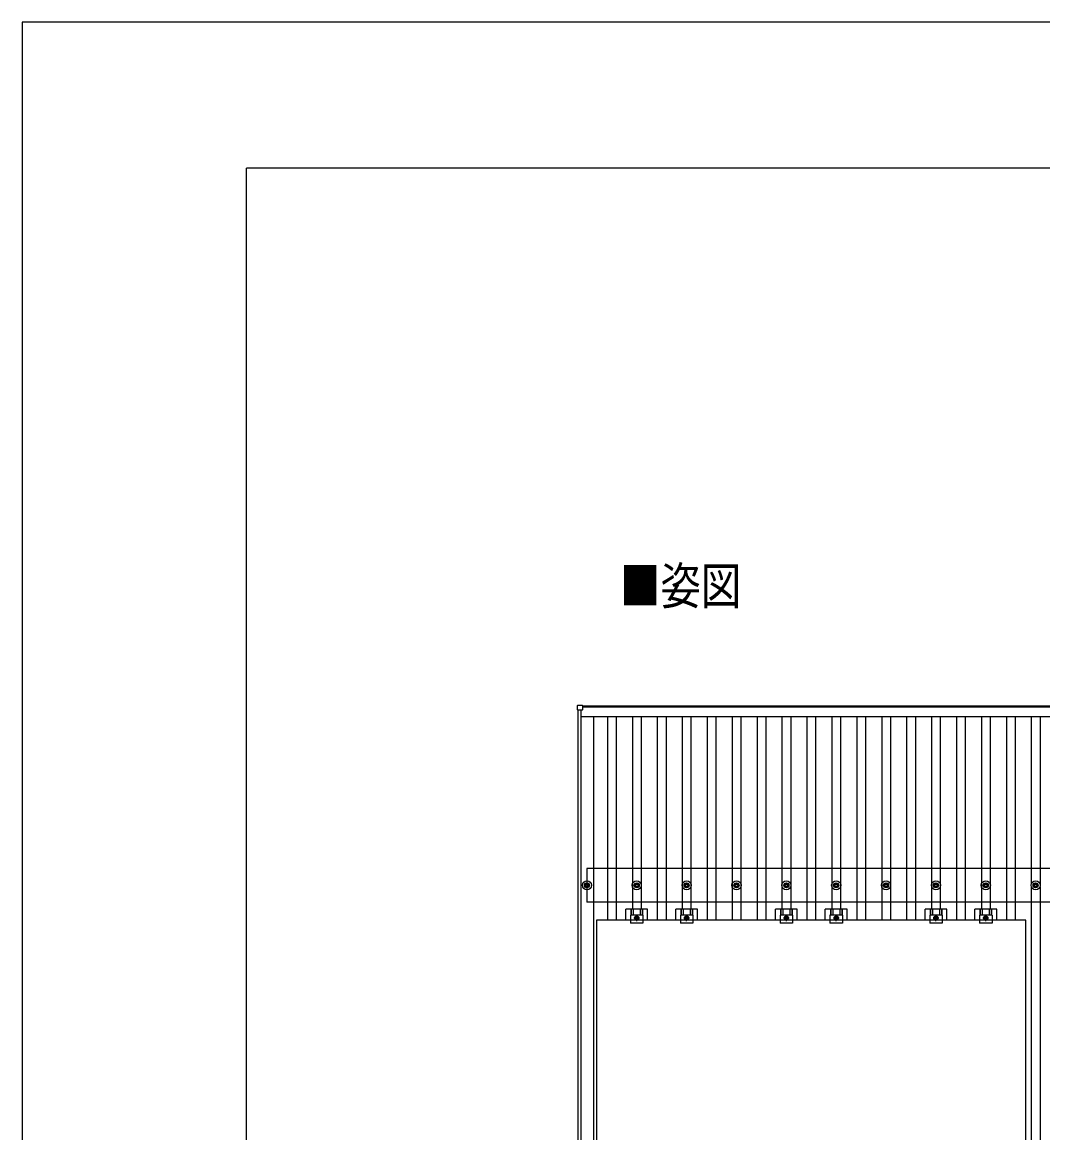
# Model space of a CAD drawing. Units: millimetres, scale not verified. Extents: x -12615 to 12615, y -8910 to 8910.
# Drawn here: x -12615 to -8521, y 4455 to 8910 of the extents above; entities that cross this region are included whole.
import ezdxf
from ezdxf.enums import TextEntityAlignment as Align

# ---------------------------------------------------------------- set-up
doc = ezdxf.new("R2010")
doc.units = ezdxf.units.MM
doc.header["$LTSCALE"] = 40
for name, color, linetype in [('0-2_USER1', 3, 'Continuous'), ('0-4_YKK_13', 4, 'Continuous'), ('0-5_YKK_A1', 4, 'Continuous'), ('0-7_YKK_ZWAK', 7, 'Continuous')]:
    doc.layers.add(name, color=color, linetype=linetype)
doc.styles.add('ＭＳ ゴシック', font='')
doc.styles.get('ＭＳ ゴシック').set_extended_font_data('MS Gothic')

msp = doc.modelspace()

# ---------------------------------------------------------------- linework, layer by layer
at = {"layer": '0-4_YKK_13'}
for p, q in [((-10388.3, 6151.46), (-10388.3, 6169.46)), ((-10387.3, 6170.46), (-10369.3, 6170.46)), ((-10369.3, 6150.46), (-10387.3, 6150.46)), ((-10368.3, 6169.46), (-10368.3, 6151.46)), ((-10360, 5449.4), (-10355.58, 5449.4)), ((-10360, 5445.9), (-10355.58, 5445.9)), ((-10351.75, 5453.23), (-10351.75, 5457.65)), ((-10351.75, 5437.65), (-10351.75, 5442.07)), ((-10348.25, 5453.23), (-10348.25, 5457.65)), ((-10348.25, 5437.65), (-10348.25, 5442.07)), ((-10344.42, 5449.4), (-10340, 5449.4)), ((-10344.42, 5445.9), (-10340, 5445.9)), ((-10160, 5449.4), (-10155.58, 5449.4)), ((-10160, 5445.9), (-10155.58, 5445.9)), ((-10151.75, 5453.23), (-10151.75, 5457.65)), ((-10151.75, 5437.65), (-10151.75, 5442.07)), ((-10148.25, 5453.23), (-10148.25, 5457.65)), ((-10148.25, 5437.65), (-10148.25, 5442.07)), ((-10144.42, 5449.4), (-10140, 5449.4)), ((-10144.42, 5445.9), (-10140, 5445.9)), ((-9960, 5449.4), (-9955.58, 5449.4)), ((-9960, 5445.9), (-9955.58, 5445.9)), ((-9951.75, 5453.23), (-9951.75, 5457.65)), ((-9951.75, 5437.65), (-9951.75, 5442.07)), ((-9948.25, 5453.23), (-9948.25, 5457.65)), ((-9948.25, 5437.65), (-9948.25, 5442.07)), ((-9944.42, 5449.4), (-9940, 5449.4)), ((-9944.42, 5445.9), (-9940, 5445.9)), ((-9760, 5449.4), (-9755.58, 5449.4)), ((-9760, 5445.9), (-9755.58, 5445.9)), ((-9751.75, 5453.23), (-9751.75, 5457.65)), ((-9751.75, 5437.65), (-9751.75, 5442.07)), ((-9748.25, 5453.23), (-9748.25, 5457.65)), ((-9748.25, 5437.65), (-9748.25, 5442.07)), ((-9744.42, 5449.4), (-9740, 5449.4)), ((-9744.42, 5445.9), (-9740, 5445.9)), ((-9560, 5449.4), (-9555.58, 5449.4)), ((-9560, 5445.9), (-9555.58, 5445.9)), ((-9551.75, 5453.23), (-9551.75, 5457.65)), ((-9551.75, 5437.65), (-9551.75, 5442.07)), ((-9548.25, 5453.23), (-9548.25, 5457.65)), ((-9548.25, 5437.65), (-9548.25, 5442.07)), ((-9544.42, 5449.4), (-9540, 5449.4)), ((-9544.42, 5445.9), (-9540, 5445.9)), ((-9360, 5449.4), (-9355.58, 5449.4)), ((-9360, 5445.9), (-9355.58, 5445.9)), ((-9351.75, 5453.23), (-9351.75, 5457.65)), ((-9351.75, 5437.65), (-9351.75, 5442.07)), ((-9348.25, 5453.23), (-9348.25, 5457.65)), ((-9348.25, 5437.65), (-9348.25, 5442.07)), ((-9344.42, 5449.4), (-9340, 5449.4)), ((-9344.42, 5445.9), (-9340, 5445.9)), ((-9160, 5449.4), (-9155.58, 5449.4)), ((-9160, 5445.9), (-9155.58, 5445.9)), ((-9151.75, 5453.23), (-9151.75, 5457.65)), ((-9151.75, 5437.65), (-9151.75, 5442.07)), ((-9148.25, 5453.23), (-9148.25, 5457.65)), ((-9148.25, 5437.65), (-9148.25, 5442.07)), ((-9144.42, 5449.4), (-9140, 5449.4)), ((-9144.42, 5445.9), (-9140, 5445.9)), ((-8960, 5449.4), (-8955.58, 5449.4)), ((-8960, 5445.9), (-8955.58, 5445.9)), ((-8951.75, 5453.23), (-8951.75, 5457.65)), ((-8951.75, 5437.65), (-8951.75, 5442.07)), ((-8948.25, 5453.23), (-8948.25, 5457.65)), ((-8948.25, 5437.65), (-8948.25, 5442.07)), ((-8944.42, 5449.4), (-8940, 5449.4)), ((-8944.42, 5445.9), (-8940, 5445.9)), ((-8760, 5449.4), (-8755.58, 5449.4)), ((-8760, 5445.9), (-8755.58, 5445.9)), ((-8751.75, 5453.23), (-8751.75, 5457.65)), ((-8751.75, 5437.65), (-8751.75, 5442.07)), ((-8748.25, 5453.23), (-8748.25, 5457.65)), ((-8748.25, 5437.65), (-8748.25, 5442.07)), ((-8744.42, 5449.4), (-8740, 5449.4)), ((-8744.42, 5445.9), (-8740, 5445.9)), ((-8560, 5449.4), (-8555.58, 5449.4)), ((-8560, 5445.9), (-8555.58, 5445.9)), ((-8551.75, 5453.23), (-8551.75, 5457.65)), ((-8551.75, 5437.65), (-8551.75, 5442.07)), ((-8548.25, 5453.23), (-8548.25, 5457.65)), ((-8548.25, 5437.65), (-8548.25, 5442.07)), ((-8544.42, 5449.4), (-8540, 5449.4)), ((-8544.42, 5445.9), (-8540, 5445.9)), ((-10193.65, 5308.15), (-10193.65, 5351.65)), ((-10173.52, 5351.65), (-10173.52, 5327.45)), ((-10172.12, 5351.65), (-10172.12, 5327.45)), ((-10163.92, 5351.65), (-10163.92, 5327.45)), ((-10136.08, 5351.65), (-10136.08, 5327.45)), ((-10127.88, 5351.65), (-10127.88, 5327.45)), ((-10126.48, 5351.65), (-10126.48, 5327.45)), ((-9993.65, 5308.15), (-9993.65, 5351.65)), ((-9973.52, 5351.65), (-9973.52, 5327.45)), ((-9972.12, 5351.65), (-9972.12, 5327.45)), ((-9963.92, 5351.65), (-9963.92, 5327.45)), ((-9936.08, 5351.65), (-9936.08, 5327.45)), ((-9927.88, 5351.65), (-9927.88, 5327.45)), ((-9926.48, 5351.65), (-9926.48, 5327.45)), ((-9593.65, 5308.15), (-9593.65, 5351.65)), ((-9573.52, 5351.65), (-9573.52, 5327.45)), ((-9572.12, 5351.65), (-9572.12, 5327.45)), ((-9563.92, 5351.65), (-9563.92, 5327.45)), ((-9536.08, 5351.65), (-9536.08, 5327.45)), ((-9527.88, 5351.65), (-9527.88, 5327.45)), ((-9526.48, 5351.65), (-9526.48, 5327.45)), ((-9393.65, 5308.15), (-9393.65, 5351.65)), ((-9373.52, 5351.65), (-9373.52, 5327.45)), ((-9372.12, 5351.65), (-9372.12, 5327.45)), ((-9363.92, 5351.65), (-9363.92, 5327.45)), ((-9336.08, 5351.65), (-9336.08, 5327.45)), ((-9327.88, 5351.65), (-9327.88, 5327.45)), ((-9326.48, 5351.65), (-9326.48, 5327.45)), ((-8993.65, 5308.15), (-8993.65, 5351.65)), ((-8973.52, 5351.65), (-8973.52, 5327.45)), ((-8972.12, 5351.65), (-8972.12, 5327.45)), ((-8963.92, 5351.65), (-8963.92, 5327.45)), ((-8936.08, 5351.65), (-8936.08, 5327.45)), ((-8927.88, 5351.65), (-8927.88, 5327.45)), ((-8926.48, 5351.65), (-8926.48, 5327.45)), ((-8793.65, 5308.15), (-8793.65, 5351.65)), ((-8773.52, 5351.65), (-8773.52, 5327.45)), ((-8772.12, 5351.65), (-8772.12, 5327.45)), ((-8763.92, 5351.65), (-8763.92, 5327.45)), ((-8736.08, 5351.65), (-8736.08, 5327.45)), ((-8727.88, 5351.65), (-8727.88, 5327.45)), ((-8726.48, 5351.65), (-8726.48, 5327.45)), ((-10311, 5308.15), (-10311, 4174.15)), ((-10175.01, 5327.45), (-10175, 5296.15)), ((-10125, 5327.45), (-10175.01, 5327.45)), ((-10161.5, 5316.65), (-10138.5, 5316.65)), ((-10150, 5304.14), (-10150, 5329.15)), ((-9975.01, 5327.45), (-9975, 5296.15)), ((-9925, 5327.45), (-9975.01, 5327.45)), ((-9961.5, 5316.65), (-9938.5, 5316.65)), ((-9950, 5304.14), (-9950, 5329.15)), ((-9575.01, 5327.45), (-9575, 5296.15)), ((-9525, 5327.45), (-9575.01, 5327.45)), ((-9561.5, 5316.65), (-9538.5, 5316.65)), ((-9550, 5304.14), (-9550, 5329.15)), ((-9375.01, 5327.45), (-9375, 5296.15)), ((-9325, 5327.45), (-9375.01, 5327.45)), ((-9361.5, 5316.65), (-9338.5, 5316.65)), ((-9350, 5304.14), (-9350, 5329.15)), ((-8975.01, 5327.45), (-8975, 5296.15)), ((-8925, 5327.45), (-8975.01, 5327.45)), ((-8961.5, 5316.65), (-8938.5, 5316.65)), ((-8950, 5304.14), (-8950, 5329.15)), ((-8775.01, 5327.45), (-8775, 5296.15)), ((-8725, 5327.45), (-8775.01, 5327.45)), ((-8761.5, 5316.65), (-8738.5, 5316.65)), ((-8750, 5304.14), (-8750, 5329.15))]:
    msp.add_line(p, q, dxfattribs=at)
for points in [[(-10106.35, 5308.15), (-10106.35, 5351.65), (-10193.65, 5351.65)], [(-9906.35, 5308.15), (-9906.35, 5351.65), (-9993.65, 5351.65)], [(-9506.35, 5308.15), (-9506.35, 5351.65), (-9593.65, 5351.65)], [(-9306.35, 5308.15), (-9306.35, 5351.65), (-9393.65, 5351.65)], [(-8906.35, 5308.15), (-8906.35, 5351.65), (-8993.65, 5351.65)], [(-8706.35, 5308.15), (-8706.35, 5351.65), (-8793.65, 5351.65)], [(-8589, 4174.15), (-8589, 5308.15), (-10311, 5308.15)], [(-10125, 5327.45), (-10125, 5296.15), (-10175, 5296.15)], [(-9925, 5327.45), (-9925, 5296.15), (-9975, 5296.15)], [(-9525, 5327.45), (-9525, 5296.15), (-9575, 5296.15)], [(-9325, 5327.45), (-9325, 5296.15), (-9375, 5296.15)], [(-8925, 5327.45), (-8925, 5296.15), (-8975, 5296.15)], [(-8725, 5327.45), (-8725, 5296.15), (-8775, 5296.15)]]:
    msp.add_lwpolyline(points, dxfattribs=at)
for points in [[(-10150, 5309.14), (-10143.5, 5312.9), (-10143.5, 5320.4), (-10150, 5324.15), (-10156.5, 5320.4), (-10156.5, 5312.9)], [(-9950, 5309.14), (-9943.5, 5312.9), (-9943.5, 5320.4), (-9950, 5324.15), (-9956.5, 5320.4), (-9956.5, 5312.9)], [(-9550, 5309.14), (-9543.5, 5312.9), (-9543.5, 5320.4), (-9550, 5324.15), (-9556.5, 5320.4), (-9556.5, 5312.9)], [(-9350, 5309.14), (-9343.5, 5312.9), (-9343.5, 5320.4), (-9350, 5324.15), (-9356.5, 5320.4), (-9356.5, 5312.9)], [(-8950, 5309.14), (-8943.5, 5312.9), (-8943.5, 5320.4), (-8950, 5324.15), (-8956.5, 5320.4), (-8956.5, 5312.9)], [(-8750, 5309.14), (-8743.5, 5312.9), (-8743.5, 5320.4), (-8750, 5324.15), (-8756.5, 5320.4), (-8756.5, 5312.9)]]:
    msp.add_lwpolyline(points, close=True, dxfattribs=at)
for centre, radius in [((-10350, 5447.65), 18.25), ((-10350, 5447.65), 10.15), ((-10350, 5447.65), 5.85), ((-10350, 5447.65), 5.25), ((-10150, 5447.65), 18.25), ((-10150, 5447.65), 10.15), ((-10150, 5447.65), 5.85), ((-10150, 5447.65), 5.25), ((-9950, 5447.65), 18.25), ((-9950, 5447.65), 10.15), ((-9950, 5447.65), 5.85), ((-9950, 5447.65), 5.25), ((-9750, 5447.65), 18.25), ((-9750, 5447.65), 10.15), ((-9750, 5447.65), 5.85), ((-9750, 5447.65), 5.25), ((-9550, 5447.65), 18.25), ((-9550, 5447.65), 10.15), ((-9550, 5447.65), 5.85), ((-9550, 5447.65), 5.25), ((-9350, 5447.65), 18.25), ((-9350, 5447.65), 10.15), ((-9350, 5447.65), 5.85), ((-9350, 5447.65), 5.25), ((-9150, 5447.65), 18.25), ((-9150, 5447.65), 10.15), ((-9150, 5447.65), 5.85), ((-9150, 5447.65), 5.25), ((-8950, 5447.65), 18.25), ((-8950, 5447.65), 10.15), ((-8950, 5447.65), 5.85), ((-8950, 5447.65), 5.25), ((-8750, 5447.65), 18.25), ((-8750, 5447.65), 10.15), ((-8750, 5447.65), 5.85), ((-8750, 5447.65), 5.25), ((-8550, 5447.65), 18.25), ((-8550, 5447.65), 10.15), ((-8550, 5447.65), 5.85), ((-8550, 5447.65), 5.25), ((-10150, 5316.65), 8.5), ((-10150, 5316.65), 6.5), ((-10150, 5316.65), 4), ((-9950, 5316.65), 8.5), ((-9950, 5316.65), 6.5), ((-9950, 5316.65), 4), ((-9550, 5316.65), 8.5), ((-9550, 5316.65), 6.5), ((-9550, 5316.65), 4), ((-9350, 5316.65), 8.5), ((-9350, 5316.65), 6.5), ((-9350, 5316.65), 4), ((-8950, 5316.65), 8.5), ((-8950, 5316.65), 6.5), ((-8950, 5316.65), 4), ((-8750, 5316.65), 8.5), ((-8750, 5316.65), 6.5), ((-8750, 5316.65), 4)]:
    msp.add_circle(centre, radius, dxfattribs=at)
for centre, start, end in [((-10387.3, 6169.46), 90, 180), ((-10387.3, 6151.46), 180, 270), ((-10369.3, 6169.46), 0, 90), ((-10369.3, 6151.46), 270, 0)]:
    msp.add_arc(centre, 1, start, end, dxfattribs=at)
at = {"layer": '0-5_YKK_A1'}
for p, q in [((-10385, 241.24), (-10385, 6150.46)), ((-10373, 241.24), (-10373, 6150.46)), ((-10368.3, 6167.16), (-4931.7, 6167.16)), ((-4931.7, 6162.37), (-10368.3, 6162.37)), ((-10373, 6124.37), (-4927, 6124.37)), ((-10323.5, 6124.37), (-10323.5, 272.53)), ((-10267.5, 6124.37), (-10267.5, 5308.15)), ((-10232.5, 6124.37), (-10232.5, 5308.15)), ((-10167.5, 6124.37), (-10167.5, 5351.65)), ((-10132.5, 6124.37), (-10132.5, 5351.65)), ((-10067.5, 6124.37), (-10067.5, 5308.15)), ((-10032.5, 6124.37), (-10032.5, 5308.15)), ((-9967.5, 6124.37), (-9967.5, 5351.65)), ((-9932.5, 6124.37), (-9932.5, 5351.65)), ((-9867.5, 6124.37), (-9867.5, 5308.15)), ((-9832.5, 6124.37), (-9832.5, 5308.15)), ((-9767.5, 6124.37), (-9767.5, 5308.15)), ((-9732.5, 6124.37), (-9732.5, 5308.15)), ((-9667.5, 6124.37), (-9667.5, 5308.15)), ((-9632.5, 6124.37), (-9632.5, 5308.15)), ((-9567.5, 6124.37), (-9567.5, 5351.65)), ((-9532.5, 6124.37), (-9532.5, 5351.65)), ((-9467.5, 6124.37), (-9467.5, 5308.15)), ((-9432.5, 6124.37), (-9432.5, 5308.15)), ((-9367.5, 6124.37), (-9367.5, 5351.65)), ((-9332.5, 6124.37), (-9332.5, 5351.65)), ((-9267.5, 6124.37), (-9267.5, 5308.15)), ((-9232.5, 6124.37), (-9232.5, 5308.15)), ((-9167.5, 6124.37), (-9167.5, 5308.15)), ((-9132.5, 6124.37), (-9132.5, 5308.15)), ((-9067.5, 6124.37), (-9067.5, 5308.15)), ((-9032.5, 6124.37), (-9032.5, 5308.15)), ((-8967.5, 6124.37), (-8967.5, 5351.65)), ((-8932.5, 6124.37), (-8932.5, 5351.65)), ((-8867.5, 6124.37), (-8867.5, 5308.15)), ((-8832.5, 6124.37), (-8832.5, 5308.15)), ((-8767.5, 6124.37), (-8767.5, 5351.65)), ((-8732.5, 6124.37), (-8732.5, 5351.65)), ((-8667.5, 6124.37), (-8667.5, 5308.15)), ((-8632.5, 6124.37), (-8632.5, 5308.15)), ((-8567.5, 6124.37), (-8567.5, 5452.83)), ((-8532.5, 6124.37), (-8532.5, 5452.83)), ((-4950, 5514.65), (-10350, 5514.65)), ((-10350, 5514.65), (-10350, 5380.65)), ((-8567.5, 5442.47), (-8567.5, 952.83)), ((-8532.5, 5442.47), (-8532.5, 952.83)), ((-4950, 5380.65), (-10350, 5380.65))]:
    msp.add_line(p, q, dxfattribs=at)
at = {"layer": '0-7_YKK_ZWAK'}
for p in [(11685.06, 8325), (-11714.94, -7575)]:
    msp.add_line(p, (-11714.94, 8325), dxfattribs=at)
msp.add_lwpolyline([(-12615, -8910), (12615, -8910), (12615, 8910), (-12615, 8910)], close=True, dxfattribs=at)

# ---------------------------------------------------------------- texts
at = {"layer": '0-2_USER1', "style": 'ＭＳ ゴシック', "width": 0.8}
msp.add_text('■姿図', height=148.5, dxfattribs=at).set_placement((-10216.8, 6530.31), align=Align.BOTTOM_LEFT)

doc.saveas('drawing.dxf')
